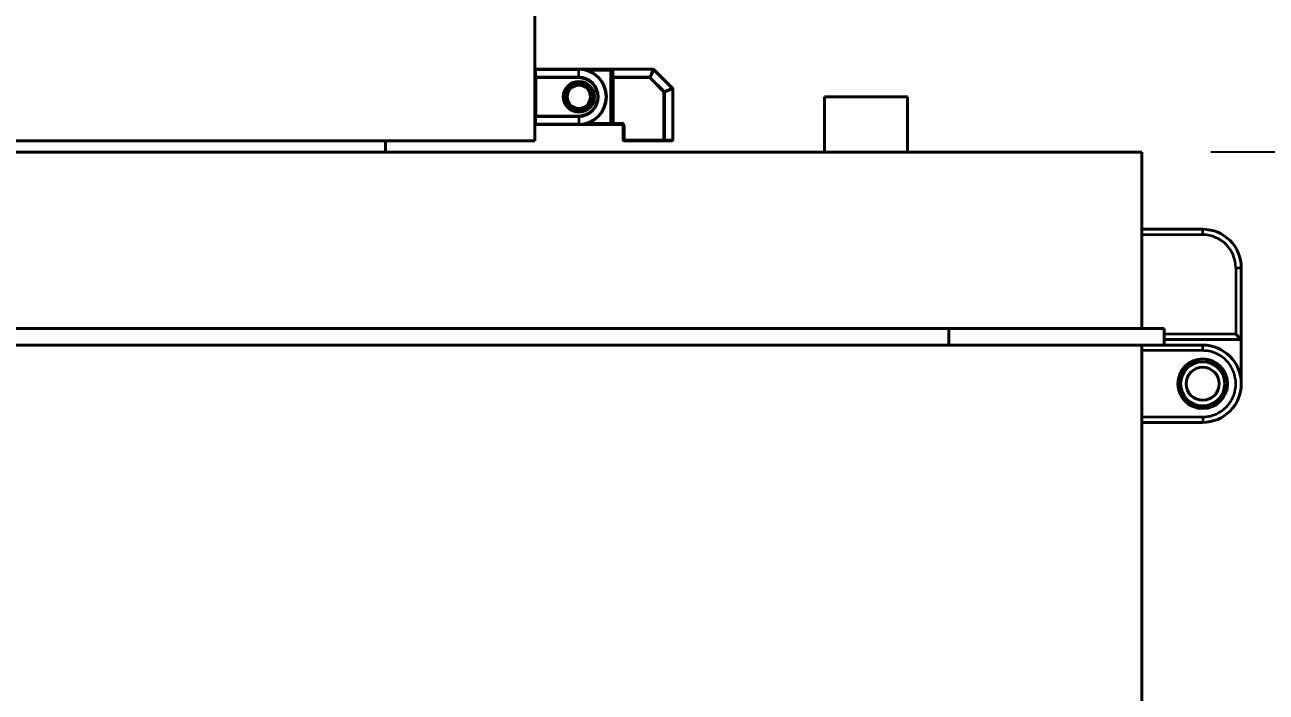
# Model space of a CAD drawing. Header units: millimetres. Extents: x 0 to 5945, y 0 to 4205.
# Drawn here: x 2589.3 to 2814.2, y 3740 to 3861 of the extents above; entities that cross this region are included whole.
import ezdxf

# ---------------------------------------------------------------- set-up
doc = ezdxf.new("R2010")
doc.units = ezdxf.units.MM
doc.header["$LTSCALE"] = 5
for name, color, linetype, lineweight in [('가시적인 것(ISO)', 3, 'Continuous', 40), ('가시적인 좁은 것(ISO)', 3, 'Continuous', 35), ('치수(ISO)', 2, 'Continuous', 25)]:
    doc.layers.add(name, color=color, linetype=linetype, lineweight=lineweight)
doc.styles.add('치수 텍스트_PSTEK_POSCO', font='isocp.shx')
doc.dimstyles.new('치수_PSTEK_POSCO', dxfattribs={"dimscale": 5, "dimtxt": 3.5, "dimasz": 2.5, "dimexe": 2, "dimexo": 2.5, "dimgap": 1, "dimtad": 1, "dimrnd": 1e-08, "dimdsep": 46, "dimtxsty": '치수 텍스트_PSTEK_POSCO', "dimcen": 0.09, "dimdle": 10, "dimclrd": 7, "dimclre": 7, "dimclrt": 2, "dimadec": 1, "dimazin": 2, "dimtfac": 1, "dimtmove": 0, "dimatfit": 3, "dimfxl": 0, "dimtolj": 1, "dimlwd": -1, "dimlwe": -1, "dimarcsym": 0})

# ---------------------------------------------------------------- blocks, each defined once
blk = doc.blocks.new('*D29')
at = {"layer": 'Defpoints', "color": 0, "transparency": 16777216}
for p in [(2850.37, 3903.42), (2202.97, 3662.72), (2850.37, 3662.72)]:
    blk.add_point(p, dxfattribs=at)
at = {"layer": '치수(ISO)', "color": 7, "transparency": 16777216}
for p, q in [((2202.97, 3675.22), (2202.97, 3913.42)), ((2850.37, 3675.22), (2850.37, 3913.42)), ((2215.47, 3903.42), (2837.87, 3903.42))]:
    blk.add_line(p, q, dxfattribs=at)
for points in [[(2215.47, 3905.51), (2215.47, 3901.34), (2202.97, 3903.42)], [(2837.87, 3905.51), (2837.87, 3901.34), (2850.37, 3903.42)]]:
    blk.add_solid(points, dxfattribs=at)
at = {"layer": '치수(ISO)', "color": 2, "transparency": 16777216, "insert": (2499.89, 3917.17), "char_height": 17.5, "attachment_point": 4, "style": '치수 텍스트_PSTEK_POSCO'}
blk.add_mtext('\\A1;647.4', dxfattribs=at)
blk = doc.blocks.new('*D48')
at = {"layer": 'Defpoints', "color": 0, "transparency": 16777216}
for p in [(2924.17, 3953.64), (2924.17, 3473.92), (1547.17, 3428.67)]:
    blk.add_point(p, dxfattribs=at)
at = {"layer": '치수(ISO)', "color": 7, "transparency": 16777216}
for p, q in [((1547.17, 3441.17), (1547.17, 3963.64)), ((2924.17, 3486.42), (2924.17, 3963.64)), ((1559.67, 3953.64), (2911.67, 3953.64))]:
    blk.add_line(p, q, dxfattribs=at)
for points in [[(1559.67, 3955.73), (1559.67, 3951.56), (1547.17, 3953.64)], [(2911.67, 3955.73), (2911.67, 3951.56), (2924.17, 3953.64)]]:
    blk.add_solid(points, dxfattribs=at)
at = {"layer": '치수(ISO)', "color": 2, "transparency": 16777216, "insert": (2215.54, 3967.39), "char_height": 17.5, "attachment_point": 4, "style": '치수 텍스트_PSTEK_POSCO'}
blk.add_mtext('\\A1;1377', dxfattribs=at)
blk = doc.blocks.new('*D49')
at = {"layer": 'Defpoints', "color": 0, "transparency": 16777216}
for p in [(2791.67, 3837.92), (2728.01, 2865.12), (3101.94, 2865.12)]:
    blk.add_point(p, dxfattribs=at)
at = {"layer": '치수(ISO)', "color": 7, "transparency": 16777216}
for p, q in [((2804.17, 3837.92), (3111.94, 3837.92)), ((3101.94, 3825.42), (3101.94, 2877.62)), ((2740.51, 2865.12), (3111.94, 2865.12))]:
    blk.add_line(p, q, dxfattribs=at)
for points in [[(3099.86, 3825.42), (3104.02, 3825.42), (3101.94, 3837.92)], [(3099.86, 2877.62), (3104.02, 2877.62), (3101.94, 2865.12)]]:
    blk.add_solid(points, dxfattribs=at)
at = {"layer": '치수(ISO)', "color": 2, "transparency": 16777216, "insert": (3088.18, 3331.65), "char_height": 17.5, "attachment_point": 4, "rotation": 90, "style": '치수 텍스트_PSTEK_POSCO'}
blk.add_mtext('\\A1;972.8', dxfattribs=at)

msp = doc.modelspace()

# ---------------------------------------------------------------- linework, layer by layer
at = {"layer": '가시적인 것(ISO)'}
for p, q in [((2681.668, 3839.915), (2681.668, 3867.915)), ((2681.868, 3852.915), (2689.668, 3852.915)), ((2695.468, 3852.915), (2689.668, 3852.915)), ((2695.868, 3852.915), (2695.468, 3852.915)), ((2695.668, 3851.333), (2695.668, 3852.715)), ((2703.085, 3852.915), (2695.868, 3852.915)), ((2703.226, 3852.857), (2706.609, 3849.474)), ((2695.668, 3851.333), (2695.668, 3843.115)), ((2706.668, 3849.333), (2706.668, 3840.115)), ((2749.168, 3847.915), (2734.168, 3847.915)), ((2734.168, 3837.915), (2734.168, 3847.915)), ((2749.168, 3837.915), (2749.168, 3847.915)), ((2689.668, 3842.915), (2681.868, 3842.915)), ((2689.668, 3842.915), (2695.468, 3842.915)), ((2695.468, 3842.915), (2695.868, 3842.915)), ((2695.868, 3842.915), (2697.468, 3842.915)), ((2697.668, 3842.715), (2697.668, 3840.115)), ((2542.424, 3839.915), (2681.668, 3839.915)), ((2654.668, 3837.915), (2654.668, 3839.915)), ((2697.868, 3839.915), (2705.085, 3839.915)), ((2705.085, 3839.915), (2706.468, 3839.915)), ((2791.668, 3837.915), (2261.668, 3837.915)), ((2791.668, 3805.915), (2791.668, 3837.915)), ((2791.668, 3823.915), (2802.668, 3823.915)), ((2809.668, 3816.915), (2809.668, 3803.915)), ((2261.668, 3805.915), (2791.668, 3805.915)), ((2756.668, 3802.915), (2756.668, 3805.915)), ((2791.668, 3805.915), (2795.668, 3805.915)), ((2795.668, 3805.915), (2795.668, 3804.915)), ((2795.668, 3803.915), (2795.668, 3804.915)), ((2809.668, 3803.915), (2808.668, 3804.915)), ((2261.668, 3802.915), (2791.668, 3802.915)), ((2791.668, 3669.115), (2791.668, 3802.915)), ((2791.668, 3802.915), (2802.668, 3802.915)), ((2795.668, 3803.915), (2809.668, 3803.915)), ((2795.668, 3803.915), (2795.668, 3802.915)), ((2809.668, 3803.915), (2809.668, 3795.915)), ((2802.668, 3788.915), (2791.668, 3788.915))]:
    msp.add_line(p, q, dxfattribs=at)
for centre, radius in [((2689.668, 3847.915), 2.65), ((2689.668, 3847.915), 2.6), ((2689.668, 3847.915), 2.1), ((2802.668, 3795.915), 4.5), ((2802.668, 3795.915), 4), ((2802.668, 3795.915), 3)]:
    msp.add_circle(centre, radius, dxfattribs=at)
for centre, radius, start, end in [((2681.868, 3852.715), 0.2, 90, 180), ((2689.668, 3847.915), 5, 270, 90), ((2695.868, 3852.715), 0.2, 90, 180), ((2703.085, 3852.715), 0.2, 45, 90), ((2706.468, 3849.333), 0.2, 0, 45), ((2681.868, 3843.115), 0.2, 180, 270), ((2695.868, 3843.115), 0.2, 180, 270), ((2697.468, 3842.715), 0.2, 0, 90), ((2697.868, 3840.115), 0.2, 180, 270), ((2706.468, 3840.115), 0.2, 270, 0), ((2802.668, 3816.915), 7, 0, 90), ((2802.668, 3795.915), 7, 270, 90)]:
    msp.add_arc(centre, radius, start, end, dxfattribs=at)
for points, knots in [([(2687.637, 3849.618), (2687.618, 3849.595), (2687.579, 3849.549), (2687.521, 3849.469), (2687.51, 3849.454), (2687.499, 3849.439)], [0, 0, 0, 0, 0.053116422, 0.053116422, 0.064098195, 0.064098195, 0.064098195, 0.064098195]), ([(2687.652, 3849.635), (2687.652, 3849.635), (2687.652, 3849.635), (2687.651, 3849.635), (2687.65, 3849.634), (2687.648, 3849.632), (2687.647, 3849.63), (2687.646, 3849.628)], [0.006297693, 0.006297693, 0.006297693, 0.006297693, 0.008435831, 0.008435831, 0.015164769, 0.015164769, 0.021717593, 0.021717593, 0.021717593, 0.021717593]), ([(2687.041, 3848.268), (2687.031, 3848.194), (2687.024, 3848.118), (2687.014, 3847.91), (2687.018, 3847.775), (2687.031, 3847.646)], [0, 0, 0, 0, 0.022913536, 0.022913536, 0.062612472, 0.062612472, 0.062612472, 0.062612472]), ([(2687.446, 3849.36), (2687.376, 3849.253), (2687.299, 3849.116), (2687.212, 3848.913), (2687.195, 3848.869), (2687.178, 3848.824)], [0, 0, 0, 0, 0.065708533, 0.065708533, 0.082771292, 0.082771292, 0.082771292, 0.082771292]), ([(2687.156, 3847.069), (2687.208, 3846.916), (2687.27, 3846.78), (2687.368, 3846.597), (2687.404, 3846.536), (2687.439, 3846.482)], [0, 0, 0, 0, 0.055769405, 0.055769405, 0.088259232, 0.088259232, 0.088259232, 0.088259232]), ([(2687.376, 3846.584), (2687.431, 3846.491), (2687.484, 3846.412), (2687.578, 3846.283), (2687.618, 3846.236), (2687.637, 3846.212)], [0.0673032, 0.0673032, 0.0673032, 0.0673032, 0.1163747, 0.1163747, 0.17009314, 0.17009314, 0.17009314, 0.17009314])]:
    msp.add_open_spline(points, degree=3, knots=knots, dxfattribs=at)
for points in [[(2687.303, 3849.113), (2687.251, 3849.008), (2687.199, 3848.89), (2687.155, 3848.759)], [(2687.201, 3846.946), (2687.23, 3846.872), (2687.262, 3846.802), (2687.293, 3846.738)], [(2687.5, 3846.391), (2687.562, 3846.302), (2687.614, 3846.24), (2687.637, 3846.212)], [(2687.603, 3846.253), (2687.629, 3846.221), (2687.646, 3846.202), (2687.651, 3846.197)]]:
    msp.add_open_spline(points, degree=3, dxfattribs=at)
at = {"layer": '가시적인 좁은 것(ISO)'}
for p, q in [((2681.868, 3852.915), (2681.868, 3852.857)), ((2681.868, 3851.474), (2681.868, 3852.857)), ((2681.868, 3852.857), (2689.668, 3852.857)), ((2689.668, 3852.857), (2689.668, 3852.915)), ((2689.668, 3851.474), (2689.668, 3852.857)), ((2695.468, 3852.715), (2691.068, 3852.715)), ((2695.468, 3852.715), (2695.468, 3852.915)), ((2695.468, 3852.715), (2695.668, 3852.715)), ((2695.468, 3843.115), (2695.468, 3852.715)), ((2695.868, 3852.915), (2695.868, 3852.857)), ((2695.868, 3851.474), (2695.868, 3852.857)), ((2703.085, 3852.857), (2695.868, 3852.857)), ((2703.085, 3852.857), (2702.512, 3851.474)), ((2703.185, 3852.815), (2702.612, 3851.433)), ((2703.085, 3852.915), (2703.085, 3852.857)), ((2703.185, 3852.815), (2703.226, 3852.857)), ((2703.185, 3852.815), (2706.568, 3849.433)), ((2681.868, 3851.333), (2681.668, 3851.333)), ((2681.868, 3851.474), (2681.868, 3851.333)), ((2689.668, 3851.474), (2681.868, 3851.474)), ((2681.868, 3851.333), (2681.868, 3844.498)), ((2689.668, 3851.333), (2681.868, 3851.333)), ((2689.668, 3851.474), (2689.668, 3851.333)), ((2695.868, 3851.333), (2695.668, 3851.333)), ((2702.512, 3851.474), (2695.868, 3851.474)), ((2695.868, 3851.474), (2695.868, 3851.333)), ((2702.512, 3851.333), (2695.868, 3851.333)), ((2695.868, 3851.333), (2695.868, 3843.115)), ((2702.512, 3851.333), (2702.512, 3851.474)), ((2702.612, 3851.433), (2702.512, 3851.333)), ((2705.085, 3848.76), (2702.512, 3851.333)), ((2705.185, 3848.86), (2702.612, 3851.433)), ((2705.185, 3848.86), (2705.085, 3848.76)), ((2705.085, 3840.115), (2705.085, 3848.76)), ((2705.226, 3848.76), (2705.085, 3848.76)), ((2706.568, 3849.433), (2705.185, 3848.86)), ((2706.609, 3849.333), (2705.226, 3848.76)), ((2705.226, 3840.115), (2705.226, 3848.76)), ((2706.609, 3849.474), (2706.568, 3849.433)), ((2706.609, 3849.333), (2706.609, 3840.115)), ((2706.609, 3849.333), (2706.668, 3849.333)), ((2681.668, 3844.498), (2681.868, 3844.498)), ((2681.868, 3844.498), (2689.668, 3844.498)), ((2681.868, 3844.498), (2681.868, 3844.357)), ((2681.868, 3844.357), (2689.668, 3844.357)), ((2681.868, 3842.974), (2681.868, 3844.357)), ((2681.868, 3842.974), (2681.868, 3842.915)), ((2689.668, 3842.974), (2681.868, 3842.974)), ((2689.668, 3844.357), (2689.668, 3844.498)), ((2689.668, 3844.357), (2689.668, 3842.974)), ((2689.668, 3842.974), (2689.668, 3842.915)), ((2691.068, 3843.115), (2695.468, 3843.115)), ((2695.668, 3843.115), (2695.468, 3843.115)), ((2695.468, 3842.915), (2695.468, 3843.115)), ((2695.668, 3843.115), (2695.868, 3843.115)), ((2695.868, 3843.115), (2697.468, 3843.115)), ((2695.868, 3843.115), (2695.868, 3842.915)), ((2697.468, 3842.915), (2697.468, 3843.115)), ((2697.668, 3842.715), (2697.868, 3842.715)), ((2697.868, 3842.715), (2697.868, 3840.115)), ((2697.668, 3840.115), (2697.868, 3840.115)), ((2697.868, 3840.115), (2705.085, 3840.115)), ((2697.868, 3840.115), (2697.868, 3839.915)), ((2705.085, 3839.915), (2705.085, 3840.115)), ((2705.085, 3840.115), (2705.226, 3840.115)), ((2705.226, 3840.115), (2706.609, 3840.115)), ((2706.668, 3840.115), (2706.609, 3840.115)), ((2802.668, 3822.915), (2791.668, 3822.915)), ((2802.668, 3822.915), (2802.668, 3823.915)), ((2808.668, 3816.915), (2808.668, 3804.915)), ((2808.668, 3816.915), (2809.668, 3816.915)), ((2808.668, 3804.915), (2795.668, 3804.915)), ((2802.668, 3801.915), (2802.668, 3802.915)), ((2802.668, 3801.915), (2791.668, 3801.915)), ((2791.668, 3789.915), (2802.668, 3789.915)), ((2802.668, 3789.915), (2802.668, 3788.915))]:
    msp.add_line(p, q, dxfattribs=at)
msp.add_circle((2689.668, 3847.915), 2.85, dxfattribs=at)
for centre, radius, start in [((2689.668, 3847.915), 4.941, 270), ((2689.668, 3847.915), 3.559, 270), ((2689.668, 3847.915), 3.417, 270), ((2697.468, 3842.715), 0.4, 0), ((2802.668, 3816.915), 6, 0)]:
    msp.add_arc(centre, radius, start, 90, dxfattribs=at)
for centre, major_axis, ratio, start_param, end_param in [((2681.868, 3852.715), (-0.2, 0), 0.7071068, 4.712389, 6.2831853), ((2695.868, 3852.715), (-0.2, 0), 0.7071068, 4.712389, 6.2831853), ((2703.085, 3852.715), (-0.185, 0.077), 0.6785983, 4.4383748, 4.9864032), ((2681.868, 3851.333), (-0.2, 0), 0.7071068, 4.712389, 6.2831853), ((2695.868, 3851.333), (-0.2, 0), 0.7071068, 4.712389, 6.2831853), ((2702.512, 3851.333), (-0.185, 0.077), 0.6785983, 4.4383748, 4.9864032), ((2705.085, 3848.76), (-0.077, 0.185), 0.6785983, 4.4383748, 4.9864032), ((2706.468, 3849.333), (-0.077, 0.185), 0.6785983, 4.4383748, 4.9864032), ((2681.868, 3844.498), (-0.2, 0), 0.7071068, 0, 1.5707963), ((2681.868, 3843.115), (-0.2, 0), 0.7071068, 0, 1.5707963), ((2705.085, 3840.115), (0, -0.2), 0.7071068, 0, 1.5707963), ((2706.468, 3840.115), (0, -0.2), 0.7071068, 0, 1.5707963)]:
    msp.add_ellipse(centre, major_axis=major_axis, ratio=ratio, start_param=start_param, end_param=end_param, dxfattribs=at)
for points, knots in [([(2808.668, 3795.915), (2808.668, 3796.259), (2808.638, 3796.6), (2808.579, 3796.939), (2808.576, 3796.962), (2808.572, 3796.983), (2808.567, 3797.007), (2808.505, 3797.342), (2808.416, 3797.669), (2808.298, 3797.988), (2808.282, 3798.033), (2808.265, 3798.077), (2808.246, 3798.124), (2808.134, 3798.406), (2808.002, 3798.679), (2807.849, 3798.94), (2807.798, 3799.028), (2807.746, 3799.112), (2807.689, 3799.199), (2807.463, 3799.545), (2807.203, 3799.865), (2806.91, 3800.158), (2806.654, 3800.414), (2806.377, 3800.645), (2806.08, 3800.851), (2806.037, 3800.88), (2805.993, 3800.91), (2805.951, 3800.937), (2805.654, 3801.131), (2805.343, 3801.298), (2805.017, 3801.436), (2804.97, 3801.456), (2804.921, 3801.476), (2804.876, 3801.494), (2804.537, 3801.628), (2804.189, 3801.731), (2803.831, 3801.801), (2803.807, 3801.806), (2803.782, 3801.811), (2803.759, 3801.815), (2803.399, 3801.882), (2803.035, 3801.915), (2802.668, 3801.915)], [0.5, 0.5, 0.5, 0.5, 0.55859375, 0.55859375, 0.55859375, 0.5625, 0.5625, 0.5625, 0.6171875, 0.6171875, 0.6171875, 0.625, 0.625, 0.625, 0.671875, 0.671875, 0.671875, 0.6875, 0.6875, 0.6875, 0.75, 0.75, 0.75, 0.8046875, 0.8046875, 0.8046875, 0.8125, 0.8125, 0.8125, 0.8671875, 0.8671875, 0.8671875, 0.875, 0.875, 0.875, 0.93359375, 0.93359375, 0.93359375, 0.9375, 0.9375, 0.9375, 1, 1, 1, 1]), ([(2802.668, 3789.915), (2803.012, 3789.915), (2803.353, 3789.945), (2803.692, 3790.003), (2803.714, 3790.007), (2803.735, 3790.011), (2803.759, 3790.016), (2804.094, 3790.077), (2804.421, 3790.167), (2804.74, 3790.285), (2804.785, 3790.301), (2804.829, 3790.318), (2804.876, 3790.337), (2805.159, 3790.448), (2805.431, 3790.581), (2805.693, 3790.734), (2805.78, 3790.785), (2805.864, 3790.837), (2805.951, 3790.893), (2806.297, 3791.12), (2806.618, 3791.38), (2806.91, 3791.673), (2807.166, 3791.929), (2807.397, 3792.206), (2807.603, 3792.503), (2807.632, 3792.546), (2807.662, 3792.59), (2807.689, 3792.632), (2807.884, 3792.929), (2808.05, 3793.24), (2808.189, 3793.566), (2808.208, 3793.613), (2808.228, 3793.662), (2808.246, 3793.707), (2808.38, 3794.046), (2808.483, 3794.394), (2808.554, 3794.752), (2808.558, 3794.776), (2808.563, 3794.801), (2808.567, 3794.824), (2808.634, 3795.184), (2808.668, 3795.549), (2808.668, 3795.915)], [0, 0, 0, 0, 0.05859375, 0.05859375, 0.05859375, 0.0625, 0.0625, 0.0625, 0.1171875, 0.1171875, 0.1171875, 0.125, 0.125, 0.125, 0.171875, 0.171875, 0.171875, 0.1875, 0.1875, 0.1875, 0.25, 0.25, 0.25, 0.3046875, 0.3046875, 0.3046875, 0.3125, 0.3125, 0.3125, 0.3671875, 0.3671875, 0.3671875, 0.375, 0.375, 0.375, 0.43359375, 0.43359375, 0.43359375, 0.4375, 0.4375, 0.4375, 0.5, 0.5, 0.5, 0.5])]:
    msp.add_open_spline(points, degree=3, knots=knots, dxfattribs=at)

# ---------------------------------------------------------------- dimensions: what is measured, and where the dimension line sits
at = {"layer": '치수(ISO)', "color": 7}
for base, p1, p2, angle, picture, middle in [((2924.168, 3953.643), (1547.168, 3428.665), (2924.168, 3473.915), 180, '*D48', (2235.668, 3953.643)), ((3101.938, 2865.115), (2791.668, 3837.915), (2728.007, 2865.115), 90, '*D49', (3101.938, 3356.515))]:
    dim = msp.add_linear_dim(base=base, p1=p1, p2=p2, angle=angle, dimstyle='치수_PSTEK_POSCO', override={"dimdec": 2, "dimtp": 0, "dimtm": 0, "dimtdec": 2, "dimtofl": 0, "dimatfit": 1}, dxfattribs=at)
    dim.commit()
    dim.dimension.update_dxf_attribs({"geometry": picture, "text_midpoint": middle, "dimtype": 160})
dim = msp.add_linear_dim(base=(2850.368, 3903.424), p1=(2202.968, 3662.715), p2=(2850.368, 3662.715), dimstyle='치수_PSTEK_POSCO', override={"dimdec": 2, "dimtp": 0, "dimtm": 0, "dimtdec": 2, "dimtofl": 0, "dimatfit": 1}, dxfattribs=at)
dim.commit()
dim.dimension.update_dxf_attribs({"geometry": '*D29', "text_midpoint": (2526.668, 3903.424), "dimtype": 160})

doc.saveas('drawing.dxf')
